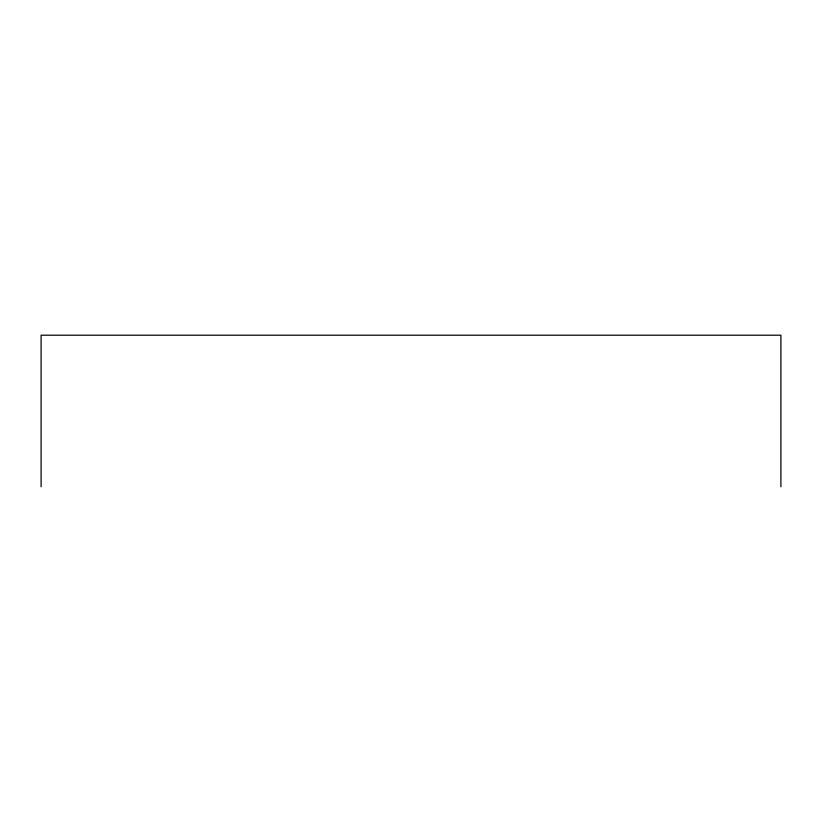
<?xml version="1.0" encoding="UTF-8"?>
<svg xmlns="http://www.w3.org/2000/svg" width="822" height="822" viewBox="0 0 822 822"><rect width="100%" height="100%" fill="white"/><g stroke="black" fill="none" stroke-linecap="round" stroke-linejoin="round"><path stroke-width="1.23" d="M780.9 486.799L780.9 335.201L41.1 335.201L41.1 486.799"/></g></svg>
